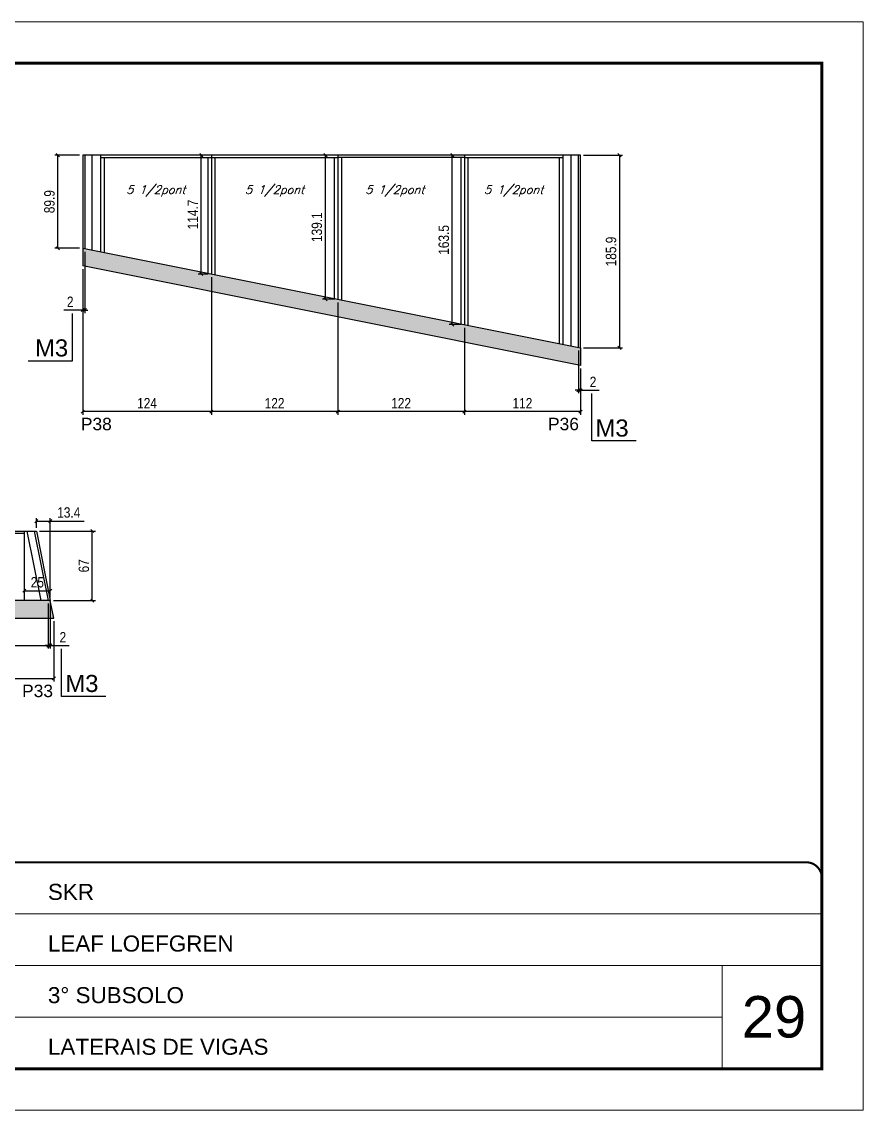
# Model space of a CAD drawing. Extents: x 3309 to 9590, y -2522 to 15424.
# Drawn here: x 3983 to 4794, y 5518 to 6568 of the extents above; entities that cross this region are included whole.
import ezdxf

# ---------------------------------------------------------------- set-up
doc = ezdxf.new("R2010")
doc.units = 0
doc.linetypes.add('CONTINUO', pattern=[0])
doc.linetypes.add('DASHED', pattern=[0.75, 0.5, -0.25])
for name, color, linetype in [('5', 5, 'Continuous'), ('COTA', 241, 'Continuous'), ('NOMENCLATURA', 7, 'Continuous'), ('Painéis', 200, 'Continuous'), ('SARR_2.2x7', 40, 'Continuous'), ('SARR_3.5x7', 81, 'Continuous'), ('texto', 7, 'Continuous')]:
    doc.layers.add(name, color=color, linetype=linetype)
for name, color, linetype, lineweight in [('CARIMBO', 255, 'Continuous', 9), ('Folhas', 255, 'Continuous', 9), ('SARRAFO DE PRESSAO', 251, 'DASHED', 9)]:
    doc.layers.add(name, color=color, linetype=linetype, lineweight=lineweight)
doc.styles.add('ARIAL', font='arial.ttf')
doc.styles.add('COTA TECNICA', font='techl___.ttf', dxfattribs={"height": 10})
doc.styles.add('Romans', font='romans.shx')
doc.styles.get("Standard").update_dxf_attribs({"font": 'arial.ttf'})
doc.dimstyles.new('PAINEL', dxfattribs={"dimtxt": 10, "dimasz": 3, "dimexe": 3, "dimexo": 3, "dimgap": 3, "dimtad": 1, "dimdec": 1, "dimzin": 12, "dimdsep": 46, "dimtxsty": 'COTA TECNICA', "dimblk1": 'OBLIQUE', "dimblk2": 'OBLIQUE', "dimsah": 1, "dimcen": 0.9, "dimclrd": 4, "dimclre": 4, "dimclrt": 240, "dimadec": 1, "dimazin": 3, "dimtfac": 1, "dimtdec": 1, "dimtmove": 0, "dimatfit": 3, "dimfxl": 1, "dimtolj": 1, "dimtzin": 12, "dimarcsym": 0})

# ---------------------------------------------------------------- blocks, each defined once
blk = doc.blocks.new('9999999999')
at = {"color": 30, "linetype": 'CONTINUO'}
for p, q in [((98564.6, 34379.6), (99584, 34379.6)), ((98564.6, 34329.8), (99488, 34329.8)), ((99584, 34329.8), (99488, 34329.8)), ((99488, 34329.8), (99488, 34230.2)), ((98564.6, 34280), (99488, 34280))]:
    blk.add_line(p, q, dxfattribs=at)
at = {"color": 30, "linetype": 'CONTINUO', "const_width": 2}
blk.add_lwpolyline([(99584, 34230.2), (99584, 34414.4, 0.414214), (99569, 34429.4), (98229, 34429.4, 0.414214), (98214, 34414.4), (98214, 34245.2, 0.414214), (98229, 34230.2), (99584, 34230.2)], format="xyb", dxfattribs=at)
at = {"layer": 'Folhas'}
blk.add_lwpolyline([(98139, 34190.2), (99624, 34190.2), (99624, 35240.2), (98139, 35240.2)], close=True, dxfattribs=at)
at = {"layer": 'Folhas', "color": 30, "const_width": 3}
blk.add_lwpolyline([(98214, 34230.2), (99584, 34230.2), (99584, 35200.2), (98214, 35200.2)], close=True, dxfattribs=at)
at = {"color": 7, "linetype": 'Continuous', "ltscale": 5, "style": 'ARIAL'}
for s, height, p in [('SKR', 15.48, (98837.7, 34393.1)), ('LEAF LOEFGREN', 15.483, (98837.7, 34343.3)), ('3° SUBSOLO', 15.48, (98837.7, 34293.5)), ('LATERAIS DE VIGAS', 15.483, (98837.7, 34243.7))]:
    blk.add_text(s, height=height, dxfattribs=at).set_placement(p)
blk = doc.blocks.new('_Oblique')
at = {"color": 0, "linetype": 'ByBlock', "lineweight": -2}
blk.add_line((-0.5, -0.5), (0.5, 0.5), dxfattribs=at)
blk = doc.blocks.new('*D924')
at = {"layer": 'COTA', "color": 4, "lineweight": -2, "transparency": 16777216}
for p, q in [((4038.7, 6439.2), (4014.7, 6439.2)), ((4017.7, 6349.3), (4017.7, 6439.2)), ((4038.7, 6349.3), (4014.7, 6349.3))]:
    blk.add_line(p, q, dxfattribs=at)
at = {"layer": 'Defpoints', "color": 0, "transparency": 16777216}
for p in [(4017.7, 6439.2), (4041.7, 6439.2), (4041.7, 6349.3)]:
    blk.add_point(p, dxfattribs=at)
at = {"layer": 'COTA', "color": 4, "lineweight": -2, "transparency": 16777216, "xscale": 3, "yscale": 3, "zscale": 3}
for p, rotation in [((4017.7, 6439.2), 90), ((4017.7, 6349.3), 270)]:
    blk.add_blockref('_Oblique', p, dxfattribs=dict(at, rotation=rotation))
at = {"layer": 'COTA', "color": 240, "transparency": 16777216, "insert": (4009.6, 6394.3), "char_height": 10, "attachment_point": 5, "rotation": 90, "style": 'COTA TECNICA'}
blk.add_mtext('\\A1;89.9', dxfattribs=at)
blk = doc.blocks.new('*D925')
at = {"layer": 'COTA', "color": 4, "lineweight": -2, "transparency": 16777216}
for p, q in [((4524.7, 6439.2), (4562.3, 6439.2)), ((4559.3, 6439.2), (4559.3, 6253.3)), ((4524.7, 6253.3), (4562.3, 6253.3))]:
    blk.add_line(p, q, dxfattribs=at)
at = {"layer": 'Defpoints', "color": 0, "transparency": 16777216}
for p in [(4521.7, 6439.2), (4521.7, 6253.3), (4559.3, 6253.3)]:
    blk.add_point(p, dxfattribs=at)
at = {"layer": 'COTA', "color": 4, "lineweight": -2, "transparency": 16777216, "xscale": 3, "yscale": 3, "zscale": 3}
for p, rotation in [((4559.3, 6439.2), 90), ((4559.3, 6253.3), 270)]:
    blk.add_blockref('_Oblique', p, dxfattribs=dict(at, rotation=rotation))
at = {"layer": 'COTA', "color": 240, "transparency": 16777216, "insert": (4551.2, 6346.2), "char_height": 10, "attachment_point": 5, "rotation": 90, "style": 'COTA TECNICA'}
blk.add_mtext('\\A1;185.9', dxfattribs=at)
blk = doc.blocks.new('*D926')
at = {"layer": 'COTA', "color": 4, "lineweight": -2, "transparency": 16777216}
for p, q in [((4409.7, 6272.7), (4409.7, 6188.8)), ((4521.7, 6233.3), (4521.7, 6188.8)), ((4521.7, 6191.8), (4409.7, 6191.8))]:
    blk.add_line(p, q, dxfattribs=at)
at = {"layer": 'Defpoints', "color": 0, "transparency": 16777216}
for p in [(4409.7, 6275.7), (4521.7, 6236.3), (4409.7, 6191.8)]:
    blk.add_point(p, dxfattribs=at)
at = {"layer": 'COTA', "color": 4, "lineweight": -2, "transparency": 16777216, "xscale": 3, "yscale": 3, "zscale": 3, "rotation": 180}
blk.add_blockref('_Oblique', (4409.7, 6191.8), dxfattribs=at)
at = {"layer": 'COTA', "color": 4, "lineweight": -2, "transparency": 16777216, "xscale": 3, "yscale": 3, "zscale": 3}
blk.add_blockref('_Oblique', (4521.7, 6191.8), dxfattribs=at)
at = {"layer": 'COTA', "color": 240, "transparency": 16777216, "insert": (4465.7, 6199.9), "char_height": 10, "attachment_point": 5, "style": 'COTA TECNICA'}
blk.add_mtext('\\A1;112', dxfattribs=at)
blk = doc.blocks.new('*D927')
at = {"layer": 'COTA', "color": 4, "lineweight": -2, "transparency": 16777216}
for p, q in [((4287.7, 6297.1), (4287.7, 6188.8)), ((4409.7, 6272.7), (4409.7, 6188.8)), ((4409.7, 6191.8), (4287.7, 6191.8))]:
    blk.add_line(p, q, dxfattribs=at)
at = {"layer": 'Defpoints', "color": 0, "transparency": 16777216}
for p in [(4287.7, 6300.1), (4409.7, 6275.7), (4287.7, 6191.8)]:
    blk.add_point(p, dxfattribs=at)
at = {"layer": 'COTA', "color": 4, "lineweight": -2, "transparency": 16777216, "xscale": 3, "yscale": 3, "zscale": 3, "rotation": 180}
blk.add_blockref('_Oblique', (4287.7, 6191.8), dxfattribs=at)
at = {"layer": 'COTA', "color": 4, "lineweight": -2, "transparency": 16777216, "xscale": 3, "yscale": 3, "zscale": 3}
blk.add_blockref('_Oblique', (4409.7, 6191.8), dxfattribs=at)
at = {"layer": 'COTA', "color": 240, "transparency": 16777216, "insert": (4348.7, 6199.9), "char_height": 10, "attachment_point": 5, "style": 'COTA TECNICA'}
blk.add_mtext('\\A1;122', dxfattribs=at)
blk = doc.blocks.new('*D928')
at = {"layer": 'COTA', "color": 4, "lineweight": -2, "transparency": 16777216}
for p, q in [((4165.7, 6321.5), (4165.7, 6188.8)), ((4287.7, 6297.1), (4287.7, 6188.8)), ((4287.7, 6191.8), (4165.7, 6191.8))]:
    blk.add_line(p, q, dxfattribs=at)
at = {"layer": 'Defpoints', "color": 0, "transparency": 16777216}
for p in [(4165.7, 6324.5), (4287.7, 6300.1), (4165.7, 6191.8)]:
    blk.add_point(p, dxfattribs=at)
at = {"layer": 'COTA', "color": 4, "lineweight": -2, "transparency": 16777216, "xscale": 3, "yscale": 3, "zscale": 3, "rotation": 180}
blk.add_blockref('_Oblique', (4165.7, 6191.8), dxfattribs=at)
at = {"layer": 'COTA', "color": 4, "lineweight": -2, "transparency": 16777216, "xscale": 3, "yscale": 3, "zscale": 3}
blk.add_blockref('_Oblique', (4287.7, 6191.8), dxfattribs=at)
at = {"layer": 'COTA', "color": 240, "transparency": 16777216, "insert": (4226.7, 6199.9), "char_height": 10, "attachment_point": 5, "style": 'COTA TECNICA'}
blk.add_mtext('\\A1;122', dxfattribs=at)
blk = doc.blocks.new('*D929')
at = {"layer": 'COTA', "color": 4, "lineweight": -2, "transparency": 16777216}
for p, q in [((4041.7, 6329.3), (4041.7, 6188.8)), ((4165.7, 6321.5), (4165.7, 6188.8)), ((4165.7, 6191.8), (4041.7, 6191.8))]:
    blk.add_line(p, q, dxfattribs=at)
at = {"layer": 'Defpoints', "color": 0, "transparency": 16777216}
for p in [(4041.7, 6332.3), (4165.7, 6324.5), (4041.7, 6191.8)]:
    blk.add_point(p, dxfattribs=at)
at = {"layer": 'COTA', "color": 4, "lineweight": -2, "transparency": 16777216, "xscale": 3, "yscale": 3, "zscale": 3, "rotation": 180}
blk.add_blockref('_Oblique', (4041.7, 6191.8), dxfattribs=at)
at = {"layer": 'COTA', "color": 4, "lineweight": -2, "transparency": 16777216, "xscale": 3, "yscale": 3, "zscale": 3}
blk.add_blockref('_Oblique', (4165.7, 6191.8), dxfattribs=at)
at = {"layer": 'COTA', "color": 240, "transparency": 16777216, "insert": (4103.7, 6199.9), "char_height": 10, "attachment_point": 5, "style": 'COTA TECNICA'}
blk.add_mtext('\\A1;124', dxfattribs=at)
blk = doc.blocks.new('*D930')
at = {"layer": 'COTA', "color": 4, "lineweight": -2, "transparency": 16777216}
for p, q in [((4519.7, 6250.7), (4519.7, 6209.4)), ((4521.7, 6233.3), (4521.7, 6209.4)), ((4519.7, 6212.4), (4516.7, 6212.4)), ((4519.7, 6212.4), (4521.7, 6212.4)), ((4521.7, 6212.4), (4539.8, 6212.4))]:
    blk.add_line(p, q, dxfattribs=at)
at = {"layer": 'Defpoints', "color": 0, "transparency": 16777216}
for p in [(4519.7, 6253.7), (4521.7, 6236.3), (4521.7, 6212.4)]:
    blk.add_point(p, dxfattribs=at)
at = {"layer": 'COTA', "color": 4, "lineweight": -2, "transparency": 16777216, "xscale": 3, "yscale": 3, "zscale": 3}
blk.add_blockref('_Oblique', (4519.7, 6212.4), dxfattribs=at)
at = {"layer": 'COTA', "color": 4, "lineweight": -2, "transparency": 16777216, "xscale": 3, "yscale": 3, "zscale": 3, "rotation": 180}
blk.add_blockref('_Oblique', (4521.7, 6212.4), dxfattribs=at)
at = {"layer": 'COTA', "color": 240, "transparency": 16777216, "insert": (4533.8, 6220.4), "char_height": 10, "attachment_point": 5, "style": 'COTA TECNICA'}
blk.add_mtext('\\A1;2', dxfattribs=at)
blk = doc.blocks.new('*D931')
at = {"layer": 'COTA', "color": 4, "lineweight": -2, "transparency": 16777216}
for p, q in [((4043.7, 6345.9), (4043.7, 6286.7)), ((4041.7, 6329.3), (4041.7, 6286.7)), ((4041.7, 6289.7), (4023.6, 6289.7)), ((4043.7, 6289.7), (4041.7, 6289.7)), ((4043.7, 6289.7), (4046.7, 6289.7))]:
    blk.add_line(p, q, dxfattribs=at)
at = {"layer": 'Defpoints', "color": 0, "transparency": 16777216}
for p in [(4043.7, 6348.9), (4041.7, 6332.3), (4041.7, 6289.7)]:
    blk.add_point(p, dxfattribs=at)
at = {"layer": 'COTA', "color": 4, "lineweight": -2, "transparency": 16777216, "xscale": 3, "yscale": 3, "zscale": 3}
blk.add_blockref('_Oblique', (4041.7, 6289.7), dxfattribs=at)
at = {"layer": 'COTA', "color": 4, "lineweight": -2, "transparency": 16777216, "xscale": 3, "yscale": 3, "zscale": 3, "rotation": 180}
blk.add_blockref('_Oblique', (4043.7, 6289.7), dxfattribs=at)
at = {"layer": 'COTA', "color": 240, "transparency": 16777216, "insert": (4029.6, 6297.7), "char_height": 10, "attachment_point": 5, "style": 'COTA TECNICA'}
blk.add_mtext('\\A1;2', dxfattribs=at)
blk = doc.blocks.new('*D932')
at = {"layer": 'COTA', "color": 4, "lineweight": -2, "transparency": 16777216}
for p, q in [((4162.7, 6439.2), (4153, 6439.2)), ((4156, 6324.5), (4156, 6439.2)), ((4162.7, 6324.5), (4153, 6324.5))]:
    blk.add_line(p, q, dxfattribs=at)
at = {"layer": 'Defpoints', "color": 0, "transparency": 16777216}
for p in [(4156, 6439.2), (4165.7, 6439.2), (4165.7, 6324.5)]:
    blk.add_point(p, dxfattribs=at)
at = {"layer": 'COTA', "color": 4, "lineweight": -2, "transparency": 16777216, "xscale": 3, "yscale": 3, "zscale": 3}
for p, rotation in [((4156, 6439.2), 90), ((4156, 6324.5), 270)]:
    blk.add_blockref('_Oblique', p, dxfattribs=dict(at, rotation=rotation))
at = {"layer": 'COTA', "color": 240, "transparency": 16777216, "insert": (4147.9, 6381.9), "char_height": 10, "attachment_point": 5, "rotation": 90, "style": 'COTA TECNICA'}
blk.add_mtext('\\A1;114.7', dxfattribs=at)
blk = doc.blocks.new('*D933')
at = {"layer": 'COTA', "color": 4, "lineweight": -2, "transparency": 16777216}
for p, q in [((4284.7, 6439.2), (4272.8, 6439.2)), ((4275.8, 6300.1), (4275.8, 6439.2)), ((4284.7, 6300.1), (4272.8, 6300.1))]:
    blk.add_line(p, q, dxfattribs=at)
at = {"layer": 'Defpoints', "color": 0, "transparency": 16777216}
for p in [(4275.8, 6439.2), (4287.7, 6439.2), (4287.7, 6300.1)]:
    blk.add_point(p, dxfattribs=at)
at = {"layer": 'COTA', "color": 4, "lineweight": -2, "transparency": 16777216, "xscale": 3, "yscale": 3, "zscale": 3}
for p, rotation in [((4275.8, 6439.2), 90), ((4275.8, 6300.1), 270)]:
    blk.add_blockref('_Oblique', p, dxfattribs=dict(at, rotation=rotation))
at = {"layer": 'COTA', "color": 240, "transparency": 16777216, "insert": (4267.5, 6369.7), "char_height": 10, "attachment_point": 5, "rotation": 90, "style": 'COTA TECNICA'}
blk.add_mtext('\\A1;139.1', dxfattribs=at)
blk = doc.blocks.new('*D934')
at = {"layer": 'COTA', "color": 4, "lineweight": -2, "transparency": 16777216}
for p, q in [((4406.7, 6439.2), (4395.1, 6439.2)), ((4398.1, 6275.7), (4398.1, 6439.2)), ((4406.7, 6275.7), (4395.1, 6275.7))]:
    blk.add_line(p, q, dxfattribs=at)
at = {"layer": 'Defpoints', "color": 0, "transparency": 16777216}
for p in [(4398.1, 6439.2), (4409.7, 6439.2), (4409.7, 6275.7)]:
    blk.add_point(p, dxfattribs=at)
at = {"layer": 'COTA', "color": 4, "lineweight": -2, "transparency": 16777216, "xscale": 3, "yscale": 3, "zscale": 3}
for p, rotation in [((4398.1, 6439.2), 90), ((4398.1, 6275.7), 270)]:
    blk.add_blockref('_Oblique', p, dxfattribs=dict(at, rotation=rotation))
at = {"layer": 'COTA', "color": 240, "transparency": 16777216, "insert": (4389.9, 6357.4), "char_height": 10, "attachment_point": 5, "rotation": 90, "style": 'COTA TECNICA'}
blk.add_mtext('\\A1;163.5', dxfattribs=at)
blk = doc.blocks.new('*D935')
at = {"layer": 'COTA', "color": 4, "lineweight": -2, "transparency": 16777216}
for p, q in [((4000, 6076.5), (4053.9, 6076.5)), ((4050.9, 6009.5), (4050.9, 6076.5)), ((4013.4, 6009.5), (4053.9, 6009.5))]:
    blk.add_line(p, q, dxfattribs=at)
at = {"layer": 'Defpoints', "color": 0, "transparency": 16777216}
for p in [(3997, 6076.5), (4050.9, 6076.5), (4010.4, 6009.5)]:
    blk.add_point(p, dxfattribs=at)
at = {"layer": 'COTA', "color": 4, "lineweight": -2, "transparency": 16777216, "xscale": 3, "yscale": 3, "zscale": 3}
for p, rotation in [((4050.9, 6076.5), 90), ((4050.9, 6009.5), 270)]:
    blk.add_blockref('_Oblique', p, dxfattribs=dict(at, rotation=rotation))
at = {"layer": 'COTA', "color": 240, "transparency": 16777216, "insert": (4042.8, 6043), "char_height": 10, "attachment_point": 5, "rotation": 90, "style": 'COTA TECNICA'}
blk.add_mtext('\\A1;67', dxfattribs=at)
blk = doc.blocks.new('*D937')
at = {"layer": 'COTA', "color": 4, "lineweight": -2, "transparency": 16777216}
for p, q in [((3756.5, 6006.5), (3756.5, 5931.4)), ((4013.8, 5989.5), (4013.8, 5931.4)), ((3756.5, 5934.4), (4013.8, 5934.4))]:
    blk.add_line(p, q, dxfattribs=at)
at = {"layer": 'Defpoints', "color": 0, "transparency": 16777216}
for p in [(3756.5, 6009.5), (4013.8, 5992.5), (4013.8, 5934.4)]:
    blk.add_point(p, dxfattribs=at)
at = {"layer": 'COTA', "color": 4, "lineweight": -2, "transparency": 16777216, "xscale": 3, "yscale": 3, "zscale": 3, "rotation": 180}
blk.add_blockref('_Oblique', (3756.5, 5934.4), dxfattribs=at)
at = {"layer": 'COTA', "color": 4, "lineweight": -2, "transparency": 16777216, "xscale": 3, "yscale": 3, "zscale": 3}
blk.add_blockref('_Oblique', (4013.8, 5934.4), dxfattribs=at)
at = {"layer": 'COTA', "color": 240, "transparency": 16777216, "insert": (3885.2, 5942.6), "char_height": 10, "attachment_point": 5, "style": 'COTA TECNICA'}
blk.add_mtext('\\A1;257.3', dxfattribs=at)
blk = doc.blocks.new('*D940')
at = {"layer": 'COTA', "color": 4, "lineweight": -2, "transparency": 16777216}
for p, q in [((3878.5, 6006.5), (3878.5, 5963.1)), ((4008.4, 6006.5), (4008.4, 5963.1)), ((3878.5, 5966.1), (4008.4, 5966.1))]:
    blk.add_line(p, q, dxfattribs=at)
at = {"layer": 'Defpoints', "color": 0, "transparency": 16777216}
for p in [(3878.5, 6009.5), (4008.4, 6009.5), (4008.4, 5966.1)]:
    blk.add_point(p, dxfattribs=at)
at = {"layer": 'COTA', "color": 4, "lineweight": -2, "transparency": 16777216, "xscale": 3, "yscale": 3, "zscale": 3, "rotation": 180}
blk.add_blockref('_Oblique', (3878.5, 5966.1), dxfattribs=at)
at = {"layer": 'COTA', "color": 4, "lineweight": -2, "transparency": 16777216, "xscale": 3, "yscale": 3, "zscale": 3}
blk.add_blockref('_Oblique', (4008.4, 5966.1), dxfattribs=at)
at = {"layer": 'COTA', "color": 240, "transparency": 16777216, "insert": (3943.5, 5974.2), "char_height": 10, "attachment_point": 5, "style": 'COTA TECNICA'}
blk.add_mtext('\\A1;129.8', dxfattribs=at)
blk = doc.blocks.new('*D941')
at = {"layer": 'COTA', "color": 4, "lineweight": -2, "transparency": 16777216}
for p, q in [((4008.4, 6006.5), (4008.4, 5963.1)), ((4010.4, 6006.5), (4010.4, 5963.1)), ((4008.4, 5966.1), (4005.4, 5966.1)), ((4008.4, 5966.1), (4010.4, 5966.1)), ((4010.4, 5966.1), (4028.5, 5966.1))]:
    blk.add_line(p, q, dxfattribs=at)
at = {"layer": 'Defpoints', "color": 0, "transparency": 16777216}
for p in [(4008.4, 6009.5), (4010.4, 6009.5), (4010.4, 5966.1)]:
    blk.add_point(p, dxfattribs=at)
at = {"layer": 'COTA', "color": 4, "lineweight": -2, "transparency": 16777216, "xscale": 3, "yscale": 3, "zscale": 3}
blk.add_blockref('_Oblique', (4008.4, 5966.1), dxfattribs=at)
at = {"layer": 'COTA', "color": 4, "lineweight": -2, "transparency": 16777216, "xscale": 3, "yscale": 3, "zscale": 3, "rotation": 180}
blk.add_blockref('_Oblique', (4010.4, 5966.1), dxfattribs=at)
at = {"layer": 'COTA', "color": 240, "transparency": 16777216, "insert": (4022.5, 5974.1), "char_height": 10, "attachment_point": 5, "style": 'COTA TECNICA'}
blk.add_mtext('\\A1;2', dxfattribs=at)
blk = doc.blocks.new('*D942')
at = {"layer": 'COTA', "color": 4, "lineweight": -2, "transparency": 16777216}
for p, q in [((3997, 6079.5), (3997, 6089.1)), ((3997, 6086.1), (4010.4, 6086.1)), ((4010.4, 6012.5), (4010.4, 6089.1)), ((4010.4, 6086.1), (4042.9, 6086.1))]:
    blk.add_line(p, q, dxfattribs=at)
at = {"layer": 'Defpoints', "color": 0, "transparency": 16777216}
for p in [(4010.4, 6086.1), (3997, 6076.5), (4010.4, 6009.5)]:
    blk.add_point(p, dxfattribs=at)
at = {"layer": 'COTA', "color": 4, "lineweight": -2, "transparency": 16777216, "xscale": 3, "yscale": 3, "zscale": 3, "rotation": 180}
blk.add_blockref('_Oblique', (3997, 6086.1), dxfattribs=at)
at = {"layer": 'COTA', "color": 4, "lineweight": -2, "transparency": 16777216, "xscale": 3, "yscale": 3, "zscale": 3}
blk.add_blockref('_Oblique', (4010.4, 6086.1), dxfattribs=at)
at = {"layer": 'COTA', "color": 240, "transparency": 16777216, "insert": (4028.2, 6094.4), "char_height": 10, "attachment_point": 5, "style": 'COTA TECNICA'}
blk.add_mtext('\\A1;13.4', dxfattribs=at)
blk = doc.blocks.new('*D944')
at = {"layer": 'COTA', "color": 4, "lineweight": -2, "transparency": 16777216}
for p, q in [((3985.4, 6012.5), (3985.4, 6022)), ((3985.4, 6019), (4010.4, 6019)), ((4010.4, 6012.5), (4010.4, 6022))]:
    blk.add_line(p, q, dxfattribs=at)
at = {"layer": 'Defpoints', "color": 0, "transparency": 16777216}
for p in [(4010.4, 6019), (3985.4, 6009.5), (4010.4, 6009.5)]:
    blk.add_point(p, dxfattribs=at)
at = {"layer": 'COTA', "color": 4, "lineweight": -2, "transparency": 16777216, "xscale": 3, "yscale": 3, "zscale": 3, "rotation": 180}
blk.add_blockref('_Oblique', (3985.4, 6019), dxfattribs=at)
at = {"layer": 'COTA', "color": 4, "lineweight": -2, "transparency": 16777216, "xscale": 3, "yscale": 3, "zscale": 3}
blk.add_blockref('_Oblique', (4010.4, 6019), dxfattribs=at)
at = {"layer": 'COTA', "color": 240, "transparency": 16777216, "insert": (3997.9, 6027.1), "char_height": 10, "attachment_point": 5, "style": 'COTA TECNICA'}
blk.add_mtext('\\A1;25', dxfattribs=at)

msp = doc.modelspace()

# ---------------------------------------------------------------- hatches: boundary and pattern name
at = {"layer": 'COTA'}
h = msp.add_hatch(dxfattribs=at)
h.set_pattern_fill('AR-CONC', color=256, scale=0.03)
h.paths.add_polyline_path([(4521.7, 6236.3), (4521.7, 6253.3), (4041.7, 6349.33), (4041.7, 6332.33)])
h = msp.add_hatch(dxfattribs=at)
h.set_pattern_fill('AR-CONC', color=256, scale=0.03)
h.set_pattern_definition([(50, (0, -23.75), (5.46554, -0.4781726), [0.5715, -6.2865]), (355, (0, -23.75), (-1.0573026, 5.7317054), [0.4572, -5.0292175]), (100.451445, (0.4555, -23.79), (4.4082374, 5.2535326), [0.4857003, -5.3427073]), (46.1842, (0, -22.226), (8.132371, -1.26127), [0.85725, -9.42975]), (96.63556, (0.678, -22.331), (7.122124, 7.422784), [0.728551, -8.014068]), (351.18415, (0, -22.226), (7.122124, 7.422784), [0.685799, -7.543792]), (21, (0.762, -22.607), (4.5484317, -3.067956), [0.5715, -6.2865]), (326, (0.762, -22.607), (1.854061, 5.525639), [0.4572, -5.0292]), (71.451445, (1.141, -22.8627), (6.4024926, 2.457683), [0.4857003, -5.342698]), (37.5, (0, -23.75), (0.0926581, 2.53665117), [0, -4.96824, 0, -5.1054, 0, -5.04825]), (7.5, (0, -23.75), (2.0045899, 3.0054172), [0, -2.91084, 0, -4.85394, 0, -1.92405]), (327.5, (-1.6993, -23.75), (4.06771786, -0.1718623), [0, -1.905, 0, -5.9436, 0, -7.8867]), (317.5, (-2.4613, -23.75), (4.4438754, 0.7627947), [0, -2.4765, 0, -3.94716, 0, -5.6007])])
h.paths.add_polyline_path([(4013.8, 5992.52), (4010.4, 6009.52), (3523.95, 6009.52), (3523.95, 5992.52)])

# ---------------------------------------------------------------- linework, layer by layer
for p, q in [((4041.7, 6349.33), (4041.7, 6332.33)), ((4521.7, 6236.3), (4041.7, 6332.33)), ((4521.7, 6253.3), (4521.7, 6236.3)), ((4013.8, 5992.52), (4010.4, 6009.52)), ((3523.95, 5992.52), (4013.8, 5992.52))]:
    msp.add_line(p, q, dxfattribs=at)
at = {"layer": 'NOMENCLATURA', "linetype": 'Continuous'}
for p, q in [((4031.79, 6240.76), (4031.79, 6286.44)), ((3989.1, 6240.76), (4031.79, 6240.76)), ((4532.64, 6163.48), (4532.64, 6209.16)), ((4575.33, 6163.48), (4532.64, 6163.48)), ((4021.34, 5917.1), (4021.34, 5962.78)), ((4064.03, 5917.1), (4021.34, 5917.1))]:
    msp.add_line(p, q, dxfattribs=at)
at = {"layer": 'Painéis', "linetype": 'ByBlock'}
for p, q in [((4041.7, 6439.19), (4041.7, 6349.33)), ((4521.7, 6439.19), (4041.7, 6439.19)), ((4043.7, 6439.19), (4043.7, 6348.93)), ((4165.7, 6439.19), (4165.7, 6324.52)), ((4287.7, 6439.19), (4287.7, 6300.11)), ((4409.7, 6439.19), (4409.7, 6275.71)), ((4519.7, 6253.7), (4519.7, 6439.19)), ((4521.7, 6253.3), (4521.7, 6439.19)), ((4041.7, 6349.33), (4521.7, 6253.3)), ((3994.96, 6076.52), (4008.36, 6009.52))]:
    msp.add_line(p, q, dxfattribs=at)
msp.add_lwpolyline([(3997, 6076.52), (4010.4, 6009.52), (3523.95, 6009.52), (3510.55, 6076.52), (3997, 6076.52)], dxfattribs=at)
at = {"layer": 'SARR_2.2x7', "linetype": 'Continuous'}
for p, q in [((4050.7, 6347.53), (4050.7, 6439.19)), ((4058.7, 6436.99), (4165.7, 6436.99)), ((4165.7, 6436.99), (4287.7, 6436.99)), ((4409.6, 6436.99), (4287.7, 6436.99)), ((4409.79, 6436.99), (4504.7, 6436.99)), ((4512.7, 6255.1), (4512.7, 6439.19)), ((3985.39, 6074.32), (3756.55, 6074.32)), ((3987.82, 6076.52), (4001.22, 6009.52))]:
    msp.add_line(p, q, dxfattribs=at)
at = {"layer": 'SARR_3.5x7'}
for p, q in [((4058.7, 6439.19), (4058.7, 6345.92)), ((4062.2, 6436.99), (4062.2, 6345.22)), ((4162.2, 6436.99), (4162.2, 6325.22)), ((4169.2, 6436.99), (4169.2, 6323.82)), ((4284.2, 6436.99), (4284.2, 6300.81)), ((4291.2, 6436.99), (4291.2, 6299.41)), ((4406.2, 6436.99), (4406.2, 6276.41)), ((4413.2, 6436.99), (4413.2, 6275.01)), ((4501.2, 6436.99), (4501.2, 6257.4)), ((4504.7, 6439.19), (4504.7, 6256.7)), ((3985.39, 6009.52), (3985.39, 6076.52))]:
    msp.add_line(p, q, dxfattribs=at)

# ---------------------------------------------------------------- block references
at = {"layer": 'SARRAFO DE PRESSAO', "color": 6, "linetype": 'ByBlock'}
msp.add_blockref('9999999999', (-94829.61, -28672.37), dxfattribs=at)

# ---------------------------------------------------------------- texts
at = {"layer": '5', "linetype": 'Continuous'}
for s, p in [('P38', (4039.88, 6173.81)), ('P36', (4490.39, 6173.81)), ('P33', (3983.19, 5916.34))]:
    msp.add_text(s, height=12, rotation=0.00004, dxfattribs=at).set_placement(p)
at = {"layer": 'CARIMBO', "style": 'ARIAL'}
msp.add_text('29', height=40, dxfattribs=at).set_placement((4677.23, 5587.98))
at = {"layer": 'NOMENCLATURA', "linetype": 'Continuous'}
for p in [(3995.62, 6244.96), (4536.12, 6167.67), (4024.82, 5921.29)]:
    msp.add_text('M3', height=16.5, dxfattribs=at).set_placement(p)
at = {"layer": 'texto', "color": 2, "char_height": 8, "attachment_point": 5, "style": 'Romans'}
for insert in [(4112.2, 6404.59), (4226.7, 6404.59), (4342.7, 6404.59), (4457.25, 6404.59)]:
    msp.add_mtext('{\\Q19;\\C256;5 1/2pont}', dxfattribs=dict(at, insert=insert))

# ---------------------------------------------------------------- dimensions: what is measured, and where the dimension line sits
at = {"layer": 'COTA'}
for base, p1, p2, picture, middle in [((4017.68, 6439.19), (4041.7, 6349.33), (4041.7, 6439.19), '*D924', (4009.58, 6394.26)), ((4156.01, 6439.19), (4165.7, 6324.52), (4165.7, 6439.19), '*D932', (4147.94, 6381.85)), ((4275.78, 6439.19), (4287.7, 6300.11), (4287.7, 6439.19), '*D933', (4267.53, 6369.65)), ((4398.13, 6439.19), (4409.7, 6275.71), (4409.7, 6439.19), '*D934', (4389.91, 6357.45)), ((4559.29, 6253.3), (4521.7, 6439.19), (4521.7, 6253.3), '*D925', (4551.15, 6346.24)), ((4050.93, 6076.52), (4010.4, 6009.52), (3997, 6076.52), '*D935', (4042.83, 6043.02))]:
    dim = msp.add_linear_dim(base=base, p1=p1, p2=p2, angle=90, dimstyle='PAINEL', dxfattribs=at)
    dim.commit()
    dim.dimension.update_dxf_attribs({"geometry": picture, "text_midpoint": middle})
for base, p1, p2, picture, middle in [((4041.7, 6289.73), (4043.7, 6348.93), (4041.7, 6332.33), '*D931', (4029.64, 6297.73)), ((4409.7, 6191.82), (4521.7, 6236.3), (4409.7, 6275.71), '*D926', (4465.7, 6199.88)), ((4521.7, 6212.45), (4519.7, 6253.7), (4521.7, 6236.3), '*D930', (4533.76, 6220.45)), ((4010.4, 6086.14), (3997, 6076.52), (4010.4, 6009.52), '*D942', (4028.17, 6094.36)), ((4010.4, 6018.98), (3985.39, 6009.52), (4010.4, 6009.52), '*D944', (3997.9, 6027.09)), ((4010.4, 5966.07), (4008.36, 6009.52), (4010.4, 6009.52), '*D941', (4022.46, 5974.07))]:
    dim = msp.add_linear_dim(base=base, p1=p1, p2=p2, dimstyle='PAINEL', dxfattribs=at)
    dim.commit()
    dim.dimension.update_dxf_attribs({"geometry": picture, "text_midpoint": middle})
for base, p1, p2, picture, middle in [((4041.7, 6191.82), (4165.7, 6324.52), (4041.7, 6332.33), '*D929', (4103.7, 6199.9)), ((4165.7, 6191.82), (4287.7, 6300.11), (4165.7, 6324.52), '*D928', (4226.7, 6199.88)), ((4287.7, 6191.82), (4409.7, 6275.71), (4287.7, 6300.11), '*D927', (4348.7, 6199.88)), ((4013.8024, 5934.3522), (3756.5459, 6009.5226), (4013.8024, 5992.5226), '*D937', (3885.1742, 5942.5715)), ((4008.36, 5966.07), (3878.55, 6009.52), (4008.36, 6009.52), '*D940', (3943.45, 5974.17))]:
    dim = msp.add_linear_dim(base=base, p1=p1, p2=p2, dimstyle='PAINEL', override={"dimtmove": 1}, dxfattribs=at)
    dim.commit()
    dim.dimension.update_dxf_attribs({"geometry": picture, "text_midpoint": middle})

doc.saveas('drawing.dxf')
